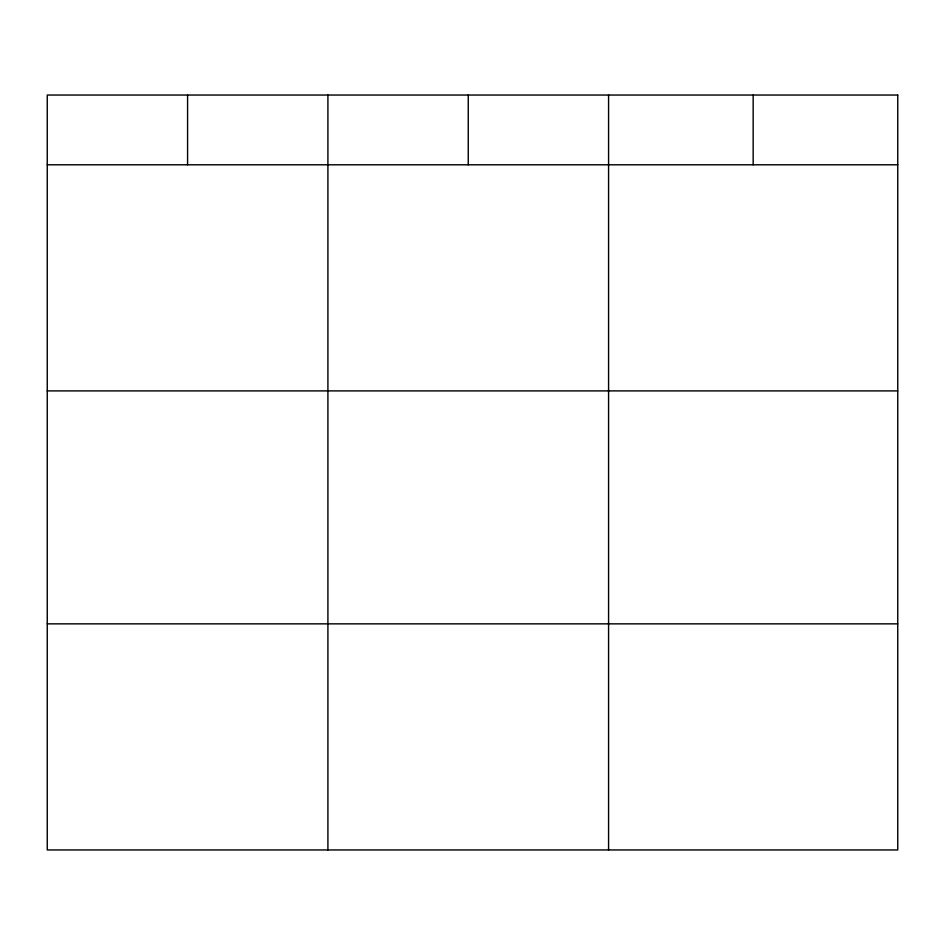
<?xml version="1.0" encoding="UTF-8"?>
<svg xmlns="http://www.w3.org/2000/svg" width="945" height="945" viewBox="0 0 945 945"><rect width="100%" height="100%" fill="white"/><g stroke="black" fill="none" stroke-linecap="round" stroke-linejoin="round"><path stroke-width="1.42" d="M47.25 164.796L897.75 164.796M47.25 390.899L897.75 390.899M47.25 623.854L897.75 623.854M753.165 95.043L753.165 164.796M608.58 95.043L608.58 849.957M468.247 95.043L468.247 164.796M327.915 95.043L327.915 849.957M187.583 95.043L187.583 164.796M897.75 95.043L47.25 95.043L47.25 849.957L897.75 849.957L897.75 95.043"/></g></svg>
